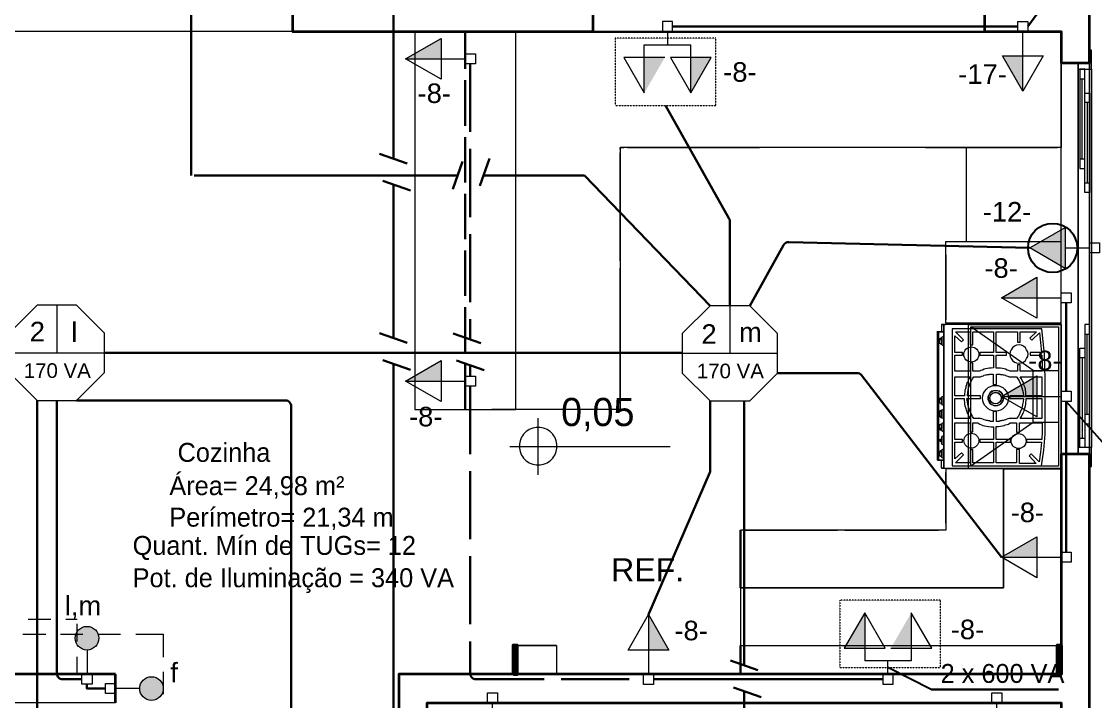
# Model space of a CAD drawing. Header units: millimetres. Extents: x -3501 to 2443, y -1417 to 2787.
# Drawn here: x -2325 to -1757, y 830 to 1189 of the extents above; entities that cross this region are included whole.
import ezdxf

# ---------------------------------------------------------------- set-up
doc = ezdxf.new("R2010")
doc.units = ezdxf.units.MM
doc.linetypes.add('ACAD_ISO02W100', pattern=[15, 12, -3])
doc.linetypes.add('HIDDEN', pattern=[0.375, 0.25, -0.125])
for name, color, linetype, lineweight in [('Cortes', 7, 'HIDDEN', 30), ('EL-ELETRODUTOS-ALV', 5, 'Continuous', 30), ('EL-SIMB-P-CIRC', 1, 'Continuous', 20), ('Eletroduto', 160, 'Continuous', 30), ('Pontos Elétricos', 1, 'Continuous', 20), ('TXT e CIRCUITOS', 7, 'Continuous', 30)]:
    doc.layers.add(name, color=color, linetype=linetype, lineweight=lineweight)
for name, color, linetype in [('LEGENDAS', 7, 'Continuous'), ('PDF_Geometry', 7, 'Continuous'), ('Texto', 7, 'Continuous')]:
    doc.layers.add(name, color=color, linetype=linetype)
doc.layers.add('Line', color=7, linetype='Continuous', plot=False)
doc.styles.add('estilo2', font='arial.ttf', dxfattribs={"height": 60})
doc.styles.add('PDF Arial', font='arial.ttf')
doc.styles.add('PDF Bahnschrift', font='bahnschrift.ttf')
doc.styles.add('txt 2mm', font='arial.ttf', dxfattribs={"height": 100})

# ---------------------------------------------------------------- blocks, each defined once
blk = doc.blocks.new('conj toma')
at = {"layer": 'Pontos Elétricos'}
h = blk.add_hatch(color=1, dxfattribs=at)
h.dxf.hatch_style = 1
h.paths.add_polyline_path([(48514.6, 16504, 0.414214), (48577.1, 16441.5, 0.412812), (48639.3, 16504)])
h = blk.add_hatch(color=1, dxfattribs=at)
h.dxf.hatch_style = 1
h.paths.add_polyline_path([(48514.6, 16308), (48702.1, 16308), (48514.6, 16199.8)])
for p, q in [((48447.6, 16700), (48447.6, 16308)), ((48514.6, 16700), (48447.6, 16700)), ((48514.6, 16504), (48447.6, 16504)), ((48514.6, 16308), (48447.6, 16308))]:
    blk.add_line(p, q, dxfattribs=at)
at = {"layer": 'Pontos Elétricos', "color": 1}
for p, q in [((48174.6, 16591.2), (48362.1, 16483)), ((48174.6, 16374.7), (48174.6, 16591.2)), ((47993.1, 16456.5), (47993.1, 16509.5)), ((47993.1, 16509.5), (48046.1, 16509.5)), ((48046.1, 16509.5), (48046.1, 16456.5)), ((48174.6, 16483), (48046.1, 16483)), ((48362.1, 16483), (48174.6, 16374.7)), ((48514.6, 16504), (48639.6, 16504)), ((48046.1, 16456.5), (47993.1, 16456.5)), ((48514.6, 16416.3), (48702.1, 16308)), ((48514.6, 16199.8), (48514.6, 16416.3)), ((48702.1, 16308), (48514.6, 16308)), ((48702.1, 16308), (48514.6, 16199.8))]:
    blk.add_line(p, q, dxfattribs=at)
at = {"layer": 'Pontos Elétricos', "ltscale": 3}
for p, q in [((48362.1, 16483), (48412.1, 16483)), ((48412.1, 16483), (48447.6, 16483))]:
    blk.add_line(p, q, dxfattribs=at)
at = {"layer": 'Pontos Elétricos', "linetype": 'HIDDEN', "ltscale": 0.025}
blk.add_lwpolyline([(48768.2, 16789.6), (48768.5, 16176.4), (48412.3, 16176.4), (48412, 16789.6)], close=True, dxfattribs=at)
at = {"layer": 'Pontos Elétricos', "color": 1}
for centre in [(48576.8, 16700), (48577.1, 16700), (48576.8, 16504), (48577.1, 16504)]:
    blk.add_circle(centre, 62.5, dxfattribs=at)
blk = doc.blocks.new('caixa criado 2')
at = {"layer": 'Pontos Elétricos', "color": 1}
blk.add_line((94922.2, 77189.5), (94922.2, 76907), dxfattribs=at)
at = {"layer": 'Pontos Elétricos', "ltscale": 3}
blk.add_line((94922.2, 77048.2), (94872.2, 77048.2), dxfattribs=at)
at = {"layer": 'Pontos Elétricos', "color": 1}
blk.add_arc((94922.2, 77048.2), 141.2, 270, 90, dxfattribs=at)
at = {"layer": 'EL-ELETRODUTOS-ALV'}
blk.add_blockref('conj toma', (46103.9, 60565.3), dxfattribs=at)
blk = doc.blocks.new('caixa criado')
at = {"layer": 'Pontos Elétricos', "ltscale": 3}
h = blk.add_hatch(color=256, dxfattribs=at)
h.dxf.hatch_style = 1
h.paths.add_polyline_path([(94743.5, 75107, 1), (94618.5, 75107, 1)])
at = {"layer": 'Pontos Elétricos'}
h = blk.add_hatch(color=1, dxfattribs=at)
h.dxf.hatch_style = 1
h.paths.add_polyline_path([(94618.5, 74932), (94806, 74932), (94618.5, 74823.8)])
for p, q in [((94551.5, 75303), (94551.5, 74932)), ((94618.5, 75303), (94551.5, 75303)), ((94618.5, 75107), (94551.5, 75107)), ((94618.5, 74932), (94551.5, 74932))]:
    blk.add_line(p, q, dxfattribs=at)
at = {"layer": 'Pontos Elétricos', "color": 1}
for p, q in [((94922.2, 75248.2), (94922.2, 74965.7)), ((94278.5, 75215.2), (94466, 75107)), ((94278.5, 74998.7), (94278.5, 75215.2)), ((94097, 75080.5), (94097, 75133.5)), ((94097, 75133.5), (94150, 75133.5)), ((94150, 75080.5), (94097, 75080.5)), ((94278.5, 75107), (94150, 75107)), ((94466, 75107), (94278.5, 74998.7)), ((94618.5, 75040.3), (94806, 74932)), ((94618.5, 74823.8), (94618.5, 75040.3)), ((94806, 74932), (94618.5, 74932)), ((94806, 74932), (94618.5, 74823.8))]:
    blk.add_line(p, q, dxfattribs=at)
at = {"layer": 'Pontos Elétricos', "ltscale": 3}
for p, q in [((94466, 75107), (94516, 75107)), ((94516, 75107), (94551.5, 75107)), ((94922.2, 75107), (94872.2, 75107))]:
    blk.add_line(p, q, dxfattribs=at)
at = {"layer": 'Pontos Elétricos', "linetype": 'HIDDEN', "ltscale": 0.025}
blk.add_lwpolyline([(94872.1, 75413.6), (94872.4, 74800.4), (94516.1, 74800.4), (94515.9, 75413.6)], close=True, dxfattribs=at)
at = {"layer": 'Pontos Elétricos', "color": 1}
for centre in [(94680.7, 75303), (94681, 75303), (94680.7, 75107), (94681, 75107)]:
    blk.add_circle(centre, 62.5, dxfattribs=at)
blk.add_arc((94922.2, 75107), 141.2, 270, 90, dxfattribs=at)
blk = doc.blocks.new('cx luz oct')
at = {"ltscale": 3}
blk.add_line((43508.7, 29483.7), (43508.7, 29288.7), dxfattribs=at)
blk.add_lwpolyline([(43589.5, 29093.7), (43703.7, 29207.9), (43703.7, 29369.5), (43589.5, 29483.7), (43428, 29483.7), (43313.7, 29369.5), (43313.7, 29207.9), (43428, 29093.7)], close=True, dxfattribs=at)
blk.add_lwpolyline([(43313.7, 29288.7), (43703.7, 29288.7)], dxfattribs=at)
blk = doc.blocks.new('Tomada Média')
at = {"layer": 'EL-SIMB-P-CIRC'}
h = blk.add_hatch(color=1, dxfattribs=at)
h.dxf.hatch_style = 1
h.paths.add_polyline_path([(65351.86, 3601.56), (65333.11, 3601.56), (65351.86, 3612.39)])
at = {"layer": 'EL-SIMB-P-CIRC', "color": 1}
for p, q in [((65333.11, 3601.56), (65351.86, 3612.39)), ((65351.86, 3612.39), (65351.86, 3590.74)), ((65333.11, 3601.56), (65351.86, 3601.56)), ((65351.86, 3590.74), (65333.11, 3601.56)), ((65351.86, 3601.56), (65364.66, 3601.56)), ((65364.66, 3598.91), (65364.66, 3604.21)), ((65364.66, 3604.21), (65369.97, 3604.21)), ((65369.97, 3604.21), (65369.97, 3598.91)), ((65369.97, 3598.91), (65364.66, 3598.91))]:
    blk.add_line(p, q, dxfattribs=at)
blk = doc.blocks.new('caixa tomadas')
at = {"layer": 'EL-SIMB-P-CIRC'}
for p, q in [((52407.7, 17460.8), (52460.7, 17460.8)), ((52407.7, 17407.8), (52407.7, 17460.8)), ((52460.7, 17460.8), (52460.7, 17407.8)), ((52460.7, 17407.8), (52407.7, 17407.8)), ((52434.2, 17407.8), (52434.2, 17337.1)), ((52557.2, 17337.1), (52311.2, 17337.1)), ((52311.2, 17270.1), (52311.2, 17337.1)), ((52557.2, 17270.1), (52557.2, 17337.1))]:
    blk.add_line(p, q, dxfattribs=at)
at = {"layer": 'EL-SIMB-P-CIRC', "linetype": 'HIDDEN', "ltscale": 0.025}
blk.add_lwpolyline([(52711.9, 17016.2), (52179.5, 17016.2), (52179.5, 17372.4), (52711.9, 17372.4)], close=True, dxfattribs=at)
blk = doc.blocks.new('bloc 3')
at = {"layer": 'EL-SIMB-P-CIRC'}
h = blk.add_hatch(color=1, dxfattribs=at)
h.dxf.hatch_style = 1
h.paths.add_polyline_path([(50525.2, 15683.3), (50525.2, 15495.8), (50416.9, 15683.3)])
h = blk.add_hatch(color=1, dxfattribs=at)
h.dxf.hatch_style = 1
h.paths.add_polyline_path([(50771.1, 15683.3), (50771.1, 15495.8), (50662.9, 15683.3)])
at = {"layer": 'EL-SIMB-P-CIRC', "color": 1}
for p, q in [((50525.2, 15495.8), (50416.9, 15683.3)), ((50416.9, 15683.3), (50633.4, 15683.3)), ((50525.2, 15495.8), (50525.2, 15683.3)), ((50633.4, 15683.3), (50525.2, 15495.8)), ((50662.9, 15683.3), (50879.4, 15683.3)), ((50771.1, 15495.8), (50771.1, 15683.3)), ((50879.4, 15683.3), (50771.1, 15495.8))]:
    blk.add_line(p, q, dxfattribs=at)
at = {"layer": 'EL-ELETRODUTOS-ALV'}
blk.add_blockref('caixa tomadas', (-1786, -1586.8), dxfattribs=at)
blk = doc.blocks.new('tom alta')
at = {"layer": 'EL-SIMB-P-CIRC'}
blk.add_hatch(color=1, dxfattribs=at).paths.add_polyline_path([(138252.4, 39188.3), (138439.9, 39296.5), (138252.4, 39404.8)])
at = {"layer": 'EL-SIMB-P-CIRC', "color": 1}
for p, q in [((138252.4, 39404.8), (138439.9, 39296.5)), ((138252.4, 39188.3), (138252.4, 39404.8)), ((138071.3, 39270), (138071.3, 39323)), ((138071.3, 39323), (138124.4, 39323)), ((138124.4, 39323), (138124.4, 39270)), ((138252.4, 39296.5), (138124.4, 39296.5)), ((138439.9, 39296.5), (138252.4, 39188.3)), ((138124.4, 39270), (138071.3, 39270))]:
    blk.add_line(p, q, dxfattribs=at)
blk = doc.blocks.new('Ar-Condicionado')
at = {"layer": 'Line', "color": 244, "true_color": 0x991b1e}
blk.add_circle((-1505.9, 78.18), 13.01, dxfattribs=at)
at = {"layer": 'EL-SIMB-P-CIRC', "ltscale": 3, "xscale": 0.1, "yscale": 0.1, "zscale": 0.1, "rotation": 90}
blk.add_blockref('tom alta', (2423.75, -13753.73), dxfattribs=at)
blk = doc.blocks.new('inte sim')
at = {"layer": 'EL-SIMB-P-CIRC', "color": 1}
blk.add_line((51872.6, 16975), (51872.6, 17103.5), dxfattribs=at)
blk.add_circle((51872.6, 16912.5), 62.5, dxfattribs=at)
blk = doc.blocks.new('int paralelo')
at = {"layer": 'EL-SIMB-P-CIRC', "ltscale": 3}
h = blk.add_hatch(color=256, dxfattribs=at)
h.dxf.hatch_style = 1
h.paths.add_polyline_path([(31096.1, 22328.9, 1), (31221.1, 22328.9, 1)])
at = {"layer": 'EL-SIMB-P-CIRC', "color": 1}
for p, q in [((30914.6, 22302.4), (30914.6, 22355.4)), ((30914.6, 22355.4), (30967.6, 22355.4)), ((30967.6, 22355.4), (30967.6, 22302.4)), ((30967.6, 22302.4), (30914.6, 22302.4))]:
    blk.add_line(p, q, dxfattribs=at)
at = {"layer": 'EL-SIMB-P-CIRC', "ltscale": 3, "rotation": 90}
blk.add_blockref('inte sim', (48071.1, -29543.8), dxfattribs=at)

msp = doc.modelspace()

# ---------------------------------------------------------------- linework, layer by layer
at = {"layer": 'Cortes', "linetype": 'ACAD_ISO02W100', "ltscale": 2}
msp.add_line((-2090.51, 984.14), (-2090.51, 1183.51), dxfattribs=at)
at = {"layer": 'Eletroduto'}
for p, q in [((-2094.54, 1107.86), (-2233.77, 1107.86)), ((-2027.46, 1107.86), (-2080.92, 1107.86)), ((-1961.04, 1038.95), (-2027.46, 1107.86))]:
    msp.add_line(p, q, dxfattribs=at)
for points in [[(-2235.43, 1352.09), (-2235.43, 1107.86)], [(-2128.38, 1116.64), (-2128.38, 1256)], [(-1980.95, 1186.6), (-1798.45, 1186.6)], [(-2128.38, 1021.84), (-2128.38, 1103.02)], [(-1772.93, 993.67), (-1772.93, 1040.53)], [(-2281.21, 1013.99), (-1975.79, 1013.99)], [(-2128.38, 747.48), (-2128.38, 1008.22)], [(-1943.1, 848.76), (-1943.1, 988.6)], [(-1772.93, 988.37), (-1772.93, 908.6)], [(-1991.03, 841.39), (-1869.74, 841.39)], [(-2290.48, 838.73), (-2290.48, 836.53), (-2280.79, 836.53)], [(-1943.1, 660.99), (-1943.1, 835.14)]]:
    msp.add_lwpolyline(points, dxfattribs=at)
at = {"layer": 'Eletroduto', "linetype": 'ACAD_ISO02W100', "ltscale": 3}
msp.add_lwpolyline([(-2087.86, 1166.83), (-2087.86, 1021.09)], dxfattribs=at)
at = {"layer": 'Eletroduto'}
for points in [[(-1950.61, 1038.95), (-1950.61, 1083.4, 0.128953), (-1951, 1084.87), (-1984.75, 1144.79)], [(-1792.11, 1069.47), (-1919.55, 1072.56, 0.278117), (-1922.24, 1071.03), (-1940.19, 1038.95)], [(-1925.44, 1003.35), (-1883.46, 1003.35, -0.232985), (-1881.08, 1002.17), (-1807.14, 905.94)], [(-2316.81, 988.81), (-2316.81, 710.01, 0.254505), (-2315.44, 707.49), (-2225.74, 649.49)], [(-2306.38, 988.81), (-2306.38, 844.39, 0.414214), (-2303.38, 841.39), (-2293.13, 841.39)], [(-2295.95, 988.81), (-2185.51, 988.81, -0.414214), (-2182.51, 985.81), (-2182.51, 740.16)], [(-1961.04, 988.6), (-1961.04, 951.91, -0.102128), (-1961.29, 950.72), (-1993.68, 875.59)]]:
    msp.add_lwpolyline(points, format="xyb", dxfattribs=at)
at = {"layer": 'Eletroduto', "linetype": 'ACAD_ISO02W100'}
msp.add_lwpolyline([(-2087.86, 1007.46), (-2087.86, 1001.77)], dxfattribs=at)
at = {"layer": 'Eletroduto', "linetype": 'ACAD_ISO02W100', "ltscale": 3}
msp.add_lwpolyline([(-2087.86, 996.47), (-2087.86, 844.39, 0.414214), (-2084.86, 841.39), (-1996.33, 841.39)], format="xyb", dxfattribs=at)
at = {"layer": 'Line'}
for p, q in [((-1772.93, 988.37), (-1752.2, 965.28)), ((-1844.21, 835.92), (-1867.09, 847.57))]:
    msp.add_line(p, q, dxfattribs=at)
at = {"layer": 'PDF_Geometry', "lineweight": 35}
for p, q in [((-2275.48, 844.04), (-2495.59, 844.04)), ((-2275.48, 829.01), (-2275.48, 844.04))]:
    msp.add_line(p, q, dxfattribs=at)
for points in [[(-1775.59, 1198.96), (-1816.01, 1198.96), (-1816.01, 1183.93), (-1775.59, 1183.93), (-1775.59, 1167.43), (-1760.56, 1167.43), (-1760.56, 1198.96), (-1760.56, 1548.59), (-1775.59, 1548.59)], [(-2022.99, 1198.96), (-2181.94, 1198.96), (-2181.94, 1183.93), (-2022.99, 1183.93)], [(-2110.61, 539.07), (-2110.61, 829.01), (-1775.59, 829.01), (-1775.59, 742.45), (-1760.56, 742.45), (-1760.56, 960.44), (-1775.59, 960.44), (-1775.59, 844.04), (-2110.61, 844.04), (-2125.64, 844.04), (-2125.64, 539.07)]]:
    msp.add_lwpolyline(points, close=True, dxfattribs=at)
at = {"layer": 'PDF_Geometry', "lineweight": 18}
for points in [[(-1816.01, 1183.93), (-2022.99, 1183.93), (-2022.99, 1193.03), (-2019.61, 1193.03)], [(-2495.59, 1183.93), (-2495.59, 844.04), (-2275.48, 844.04), (-2275.48, 829.01), (-2580.46, 829.01), (-2580.46, 738.01)], [(-1775.59, 1183.93), (-2447.12, 1183.93)], [(-2181.94, 1183.93), (-2439.08, 1183.93)], [(-2006.7, 1183.51), (-2069.56, 1183.51), (-1775.59, 1183.51), (-1775.59, 1122.56), (-2008.6, 1122.56), (-2008.6, 984.14), (-2069.56, 984.14), (-2071.46, 984.14), (-2076.54, 984.14)], [(-2076.54, 1183.51), (-2071.46, 1183.51), (-2069.56, 1183.51)], [(-1775.59, 1029.65), (-1775.59, 1072.82), (-1775.59, 1179.07)], [(-1760.56, 953.88), (-1759.5, 953.88), (-1759.5, 1173.99), (-1760.56, 1173.99)], [(-1766.49, 964.04), (-1766.49, 960.44), (-1775.59, 960.44), (-1775.59, 1167.43)], [(-1766.49, 1167.43), (-1766.49, 1164.04)], [(-1766.49, 1167.43), (-1766.49, 960.44), (-1766.49, 1167.43)], [(-1760.77, 964.04), (-1760.56, 964.04), (-1760.56, 1164.04)], [(-2008.6, 1121.71), (-2008.6, 1122.56), (-2006.7, 1122.56)], [(-1974.95, 1122.56), (-1964.79, 1122.56), (-1974.95, 1122.56)], [(-1817.49, 1122.56), (-1807.33, 1122.56), (-1817.49, 1122.56)], [(-2008.6, 1086.16), (-2008.6, 1096.31), (-2008.6, 1086.16)], [(-1775.59, 958.54), (-1775.59, 1029.65), (-1836.54, 1029.65), (-1836.54, 1072.82), (-1775.59, 1072.82)], [(-1836.54, 1053.77), (-1836.54, 1043.62), (-1836.54, 1053.77)], [(-2008.6, 1018.85), (-2008.6, 1029.01), (-2008.6, 1018.85)], [(-1837.6, 1029.01), (-1837.6, 1022.66), (-1837.6, 1025.2), (-1840.14, 1025.2), (-1840.35, 1025.2), (-1840.56, 1025.2), (-1840.56, 957.27), (-1840.56, 1025.2)], [(-1838.87, 1029.01), (-1838.87, 1025.2), (-1839.29, 1025.2), (-1839.71, 1025.2), (-1837.6, 1025.2), (-1837.6, 1029.01), (-1838.87, 1029.01), (-1838.44, 1029.01), (-1837.6, 1029.01), (-1837.17, 1029.01), (-1836.75, 1029.01)], [(-1790.4, 1004.67), (-1823.21, 1027.74)], [(-1839.71, 1025.2), (-1840.56, 1025.2), (-1840.98, 1025.2), (-1840.56, 1025.2), (-1837.6, 1025.2), (-1837.6, 1025.41)], [(-1840.98, 1025.2), (-1840.98, 957.27)], [(-1840.14, 957.27), (-1840.14, 1025.2)], [(-1837.6, 1007.43), (-1837.6, 1001.08), (-1837.6, 1007.43)], [(-1837.6, 1000.65), (-1837.6, 1000.86), (-1837.6, 1001.08)], [(-1776.86, 977.16), (-1790.4, 977.16), (-1790.4, 1004.67), (-1776.86, 1004.67)], [(-2008.6, 994.3), (-2008.6, 999.17)], [(-1790.4, 977.16), (-1823.21, 954.09)], [(-1838.87, 953.03), (-1838.87, 957.27), (-1839.29, 957.27), (-1839.71, 957.27), (-1837.6, 957.27), (-1837.6, 958.32), (-1837.6, 953.03), (-1837.6, 957.27), (-1840.56, 957.27), (-1840.98, 957.27), (-1840.56, 957.27), (-1839.71, 957.27)], [(-1837.6, 957.27), (-1840.14, 957.27), (-1840.35, 957.27), (-1840.56, 957.27)], [(-1945.11, 889.75), (-1806.06, 889.75), (-1806.06, 952.61), (-1775.59, 952.61), (-1836.54, 952.61), (-1836.54, 920.23), (-1945.11, 920.23)], [(-1837.6, 953.03), (-1838.87, 953.03), (-1838.44, 953.03), (-1837.6, 953.03), (-1837.17, 953.03), (-1836.75, 953.03)], [(-1836.54, 942.45), (-1836.54, 932.29), (-1836.54, 942.45)], [(-1913.37, 920.23), (-1923.52, 920.23), (-1913.37, 920.23)], [(-1860.03, 920.23), (-1870.19, 920.23), (-1860.03, 920.23)], [(-1836.54, 922.13), (-1836.54, 920.23), (-1838.44, 920.23)], [(-2309.56, 873.03), (-2321.62, 873.03)], [(-2295.59, 873.03), (-2301.73, 873.03)], [(-2295.59, 861.39), (-2295.59, 870.71)], [(-2324.37, 865.2), (-2312.31, 865.2)], [(-2304.48, 865.2), (-2292.62, 865.2)], [(-2284.58, 865.2), (-2272.73, 865.2)], [(-2264.69, 865.2), (-2250.3, 865.2), (-2250.3, 853.14)], [(-2042.25, 859.28), (-2063.21, 859.28), (-2042.25, 859.28), (-2063.21, 859.28), (-2042.25, 859.28), (-2042.25, 844.04), (-2063.21, 844.04), (-2063.21, 859.28)], [(-2301.73, 844.04), (-2295.59, 844.04), (-2295.59, 853.35)], [(-2125.64, 844.04), (-2125.64, 434.09), (-2275.48, 434.09), (-2275.48, 613.99), (-2275.48, 619.07), (-2300.46, 619.07), (-2325.43, 619.07), (-2325.43, 631.98)], [(-2321.62, 844.04), (-2309.56, 844.04)], [(-2250.3, 845.31), (-2250.3, 833.46)], [(-2110.61, 844.04), (-2065.11, 844.04)]]:
    msp.add_lwpolyline(points, dxfattribs=at)
for points in [[(-2063.84, 984.14), (-2063.84, 1183.51), (-2117.17, 1183.51), (-2117.17, 984.14)], [(-1759.5, 1164.04), (-1759.5, 1173.99), (-1760.56, 1173.99), (-1760.56, 1164.04)], [(-1765.64, 1164.04), (-1765.64, 1111.55), (-1763.1, 1111.55), (-1763.1, 1164.04)], [(-1760.56, 1164.04), (-1759.5, 1164.04), (-1759.5, 964.04), (-1760.56, 964.04)], [(-1763.1, 1151.34), (-1760.56, 1151.34), (-1760.56, 1098.85), (-1763.1, 1098.85)], [(-2008.6, 1062.66), (-2008.6, 1119.81), (-2008.6, 1062.66), (-2008.6, 1119.81)], [(-2004.79, 1122.56), (-1934.95, 1122.56), (-2004.79, 1122.56), (-1934.95, 1122.56)], [(-1847.33, 1122.56), (-1777.49, 1122.56), (-1847.33, 1122.56), (-1777.49, 1122.56)], [(-1836.54, 1065.84), (-1836.54, 1031.55), (-1836.54, 1065.84), (-1836.54, 1031.55)], [(-2008.6, 989.01), (-2008.6, 1058.85), (-2008.6, 989.01), (-2008.6, 1058.85)], [(-1775.59, 953.03), (-1775.59, 1029.01), (-1837.6, 1029.01), (-1837.6, 953.03)], [(-1775.59, 952.82), (-1824.48, 952.82), (-1824.48, 1029.01), (-1775.59, 1029.01)], [(-1823.21, 954.09), (-1823.21, 1027.74), (-1776.86, 1027.74), (-1776.86, 954.09)], [(-1763.1, 1029.01), (-1763.1, 976.53), (-1760.56, 976.53), (-1760.56, 1029.01)], [(-1840.98, 957.27), (-1840.98, 1025.41)], [(-1784.05, 1000.02), (-1784.26, 1013.35), (-1785.75, 1026.68), (-1833.15, 1026.68), (-1833.15, 954.3), (-1785.96, 954.3), (-1784.69, 962.56), (-1784.05, 971.02), (-1784.05, 979.49)], [(-1811.35, 1014.2), (-1818.55, 1014.2), (-1818.55, 1012.72), (-1811.35, 1012.72), (-1811.35, 1006.16), (-1812.62, 1005.94), (-1813.68, 1005.94), (-1814.53, 1005.73), (-1815.59, 1005.52), (-1816.22, 1005.31), (-1817.07, 1004.89), (-1817.92, 1004.67), (-1818.76, 1004.25), (-1822.15, 1004.25), (-1822.15, 1008.69), (-1823.63, 1008.69), (-1823.63, 1004.25), (-1831.04, 1004.25), (-1831.67, 1004.25), (-1831.67, 1012.72), (-1827.65, 1012.72), (-1827.65, 1014.2), (-1831.67, 1014.2), (-1831.67, 1023.09), (-1828.29, 1019.91), (-1827.23, 1020.97), (-1831.46, 1025.2), (-1823.63, 1025.2), (-1823.63, 1018.22), (-1822.15, 1018.22), (-1822.15, 1025.2), (-1811.35, 1025.2)], [(-1809.87, 1014.2), (-1809.87, 1025.2), (-1798.66, 1025.2), (-1798.66, 1019.7), (-1797.17, 1019.7), (-1797.17, 1025.2), (-1788.5, 1025.2), (-1792.1, 1021.82), (-1791.04, 1020.76), (-1787.02, 1024.57), (-1786.38, 1019.49), (-1785.96, 1014.2), (-1791.88, 1014.2), (-1791.88, 1012.72), (-1785.75, 1012.72), (-1785.53, 1008.48), (-1785.53, 1004.25), (-1797.17, 1004.25), (-1797.17, 1007.64), (-1798.66, 1007.64), (-1798.66, 1004.25), (-1802.47, 1004.25), (-1803.31, 1004.67), (-1804.16, 1004.89), (-1805.01, 1005.31), (-1805.64, 1005.52), (-1806.49, 1005.73), (-1807.55, 1005.94), (-1808.6, 1005.94), (-1809.87, 1005.94), (-1809.87, 1012.72), (-1804.37, 1012.72), (-1804.37, 1014.2)], [(-1837.6, 991.13), (-1837.6, 1017.8)], [(-1797.81, 1018.22), (-1799.08, 1018.01), (-1800.14, 1017.58), (-1801.2, 1016.74), (-1802.04, 1015.68), (-1802.47, 1014.62), (-1802.68, 1013.35), (-1802.47, 1012.08), (-1802.04, 1011.02), (-1801.2, 1009.96), (-1800.14, 1009.12), (-1799.08, 1008.69), (-1797.81, 1008.48), (-1796.54, 1008.69), (-1795.48, 1009.12), (-1794.42, 1009.96), (-1793.79, 1011.02), (-1793.15, 1012.08), (-1792.94, 1013.35), (-1793.15, 1014.62), (-1793.79, 1015.68), (-1794.42, 1016.74), (-1795.48, 1017.58), (-1796.54, 1018.01)], [(-1765.64, 1016.53), (-1763.1, 1016.53), (-1763.1, 964.04), (-1765.64, 964.04)], [(-1837.6, 1007.43), (-1837.6, 1007.64), (-1837.6, 1007.85), (-1837.6, 1007.64)], [(-1837.6, 1006.37), (-1837.6, 1002.13), (-1837.6, 1006.37), (-1837.6, 1006.79), (-1837.6, 1007.21), (-1837.6, 1006.79)], [(-1837.6, 1005.1), (-1837.6, 1005.52), (-1837.6, 1006.16), (-1837.6, 1005.52)], [(-1837.6, 1003.62), (-1837.6, 1003.19), (-1837.6, 1002.56), (-1837.6, 1003.19)], [(-1837.6, 1002.35), (-1837.6, 1001.92), (-1837.6, 1001.5), (-1837.6, 1001.92)], [(-1837.6, 1001.08), (-1837.6, 1000.65)], [(-1831.67, 1001.29), (-1823.63, 1001.29), (-1824.26, 1000.23), (-1824.69, 999.38), (-1824.9, 998.75), (-1825.32, 998.11), (-1825.53, 997.48), (-1825.75, 996.84), (-1825.96, 996.21), (-1825.96, 995.57), (-1826.17, 994.94), (-1826.38, 994.3), (-1826.38, 993.46), (-1826.59, 992.4), (-1826.59, 991.34), (-1831.67, 991.34)], [(-1795.48, 989.86), (-1795.69, 988.17), (-1795.9, 986.68), (-1796.12, 985.41), (-1796.54, 984.14), (-1797.17, 982.87), (-1797.6, 981.61), (-1798.23, 980.34), (-1799.08, 979.28), (-1803.1, 979.28), (-1803.74, 979.07), (-1804.58, 978.85), (-1805.01, 978.64), (-1805.64, 978.43), (-1806.28, 978.22), (-1806.7, 978.22), (-1807.12, 978.01), (-1807.55, 978.01), (-1807.97, 978.01), (-1808.39, 977.8), (-1809.03, 977.8), (-1809.66, 977.8), (-1809.66, 983.09), (-1811.57, 983.09), (-1811.57, 977.8), (-1812.2, 977.8), (-1812.84, 977.8), (-1813.26, 978.01), (-1813.68, 978.01), (-1814.11, 978.01), (-1814.53, 978.22), (-1814.95, 978.22), (-1815.59, 978.43), (-1816.22, 978.64), (-1816.65, 978.85), (-1817.49, 979.07), (-1818.13, 979.28), (-1821.73, 979.28), (-1822.36, 980.34), (-1822.99, 981.61), (-1823.63, 982.87), (-1824.05, 984.14), (-1824.48, 985.41), (-1824.9, 986.68), (-1825.11, 988.17), (-1825.32, 989.86), (-1818.13, 989.86), (-1818.13, 991.34), (-1825.11, 991.34), (-1824.9, 993.03), (-1824.69, 994.3), (-1824.48, 995.57), (-1824.05, 996.84), (-1823.63, 997.9), (-1822.99, 999.17), (-1822.36, 1000.23), (-1821.73, 1001.29), (-1818.13, 1001.29), (-1817.49, 1001.71), (-1816.65, 1001.92), (-1816.22, 1002.13), (-1815.59, 1002.35), (-1814.95, 1002.35), (-1814.53, 1002.56), (-1814.11, 1002.56), (-1813.68, 1002.56), (-1813.26, 1002.77), (-1812.84, 1002.77), (-1812.2, 1002.77), (-1811.57, 1002.77), (-1811.57, 997.27), (-1809.66, 997.27), (-1809.66, 1002.77), (-1809.03, 1002.77), (-1808.39, 1002.77), (-1807.97, 1002.77), (-1807.55, 1002.56), (-1807.12, 1002.56), (-1806.7, 1002.56), (-1806.28, 1002.35), (-1805.64, 1002.35), (-1805.01, 1002.13), (-1804.58, 1001.92), (-1803.74, 1001.71), (-1803.1, 1001.29), (-1799.08, 1001.29), (-1798.44, 1000.23), (-1797.81, 999.17), (-1797.17, 997.9), (-1796.75, 996.84), (-1796.33, 995.57), (-1795.9, 994.3), (-1795.69, 993.03), (-1795.48, 991.34), (-1802.68, 991.34), (-1802.68, 989.86)], [(-1785.75, 1001.29), (-1785.75, 991.34), (-1794.21, 991.34), (-1794.21, 992.4), (-1794.21, 993.46), (-1794.42, 994.3), (-1794.42, 994.94), (-1794.64, 995.57), (-1794.85, 996.21), (-1795.06, 996.84), (-1795.27, 997.48), (-1795.48, 998.11), (-1795.69, 998.75), (-1796.12, 999.38), (-1796.54, 1000.23), (-1797.17, 1001.29)], [(-1810.08, 994.09), (-1811.14, 993.88), (-1812.2, 993.67), (-1813.05, 993.03), (-1813.68, 992.19), (-1814.11, 991.13), (-1814.11, 990.07), (-1814.11, 989.01), (-1813.68, 988.17), (-1813.05, 987.32), (-1812.2, 986.68), (-1811.14, 986.26), (-1810.08, 986.05), (-1809.24, 986.26), (-1808.18, 986.68), (-1807.33, 987.32), (-1806.7, 988.17), (-1806.28, 989.01), (-1806.28, 990.07), (-1806.28, 991.13), (-1806.7, 992.19), (-1807.33, 993.03), (-1808.18, 993.67), (-1809.24, 993.88)], [(-1810.08, 994.09), (-1811.14, 993.88), (-1812.2, 993.67), (-1813.05, 993.03), (-1813.68, 992.19), (-1814.11, 991.13), (-1814.11, 990.07), (-1814.11, 989.01), (-1813.68, 988.17), (-1813.05, 987.32), (-1812.2, 986.68), (-1811.14, 986.26), (-1810.08, 986.05), (-1809.24, 986.26), (-1808.18, 986.68), (-1807.33, 987.32), (-1806.7, 988.17), (-1806.28, 989.01), (-1806.28, 990.07), (-1806.28, 991.13), (-1806.7, 992.19), (-1807.33, 993.03), (-1808.18, 993.67), (-1809.24, 993.88)], [(-1831.67, 979.28), (-1831.67, 989.86), (-1826.8, 989.86), (-1826.8, 988.8), (-1826.59, 987.74), (-1826.59, 986.9), (-1826.38, 986.05), (-1826.17, 985.2), (-1825.96, 984.57), (-1825.75, 983.93), (-1825.53, 983.3), (-1825.32, 982.66), (-1825.11, 982.03), (-1824.69, 981.18), (-1824.26, 980.34), (-1823.63, 979.28)], [(-1810.08, 987.11), (-1810.93, 987.32), (-1811.78, 987.53), (-1812.2, 987.95), (-1812.84, 988.59), (-1813.05, 989.44), (-1813.26, 990.07), (-1813.05, 990.92), (-1812.84, 991.55), (-1812.2, 992.19), (-1811.78, 992.82), (-1810.93, 993.03), (-1810.08, 993.03), (-1809.45, 993.03), (-1808.6, 992.82), (-1807.97, 992.19), (-1807.55, 991.55), (-1807.33, 990.92), (-1807.12, 990.07), (-1807.33, 989.44), (-1807.55, 988.59), (-1807.97, 987.95), (-1808.6, 987.53), (-1809.45, 987.32)], [(-1810.08, 987.11), (-1810.93, 987.32), (-1811.78, 987.53), (-1812.2, 987.95), (-1812.84, 988.59), (-1813.05, 989.44), (-1813.26, 990.07), (-1813.05, 990.92), (-1812.84, 991.55), (-1812.2, 992.19), (-1811.78, 992.82), (-1810.93, 993.03), (-1810.08, 993.03), (-1809.45, 993.03), (-1808.6, 992.82), (-1807.97, 992.19), (-1807.55, 991.55), (-1807.33, 990.92), (-1807.12, 990.07), (-1807.33, 989.44), (-1807.55, 988.59), (-1807.97, 987.95), (-1808.6, 987.53), (-1809.45, 987.32)], [(-1785.75, 979.28), (-1797.17, 979.28), (-1796.54, 980.34), (-1796.12, 981.18), (-1795.69, 982.03), (-1795.48, 982.66), (-1795.06, 983.3), (-1794.85, 983.93), (-1794.85, 984.57), (-1794.64, 985.2), (-1794.42, 986.05), (-1794.21, 986.9), (-1794.21, 987.74), (-1794, 988.8), (-1794, 989.86), (-1785.75, 989.86)], [(-1837.6, 984.14), (-1837.6, 986.47)], [(-1837.6, 977.16), (-1837.6, 979.28)], [(-1811.35, 966.79), (-1811.35, 955.78), (-1822.15, 955.78), (-1822.15, 962.77), (-1823.63, 962.77), (-1823.63, 955.78), (-1831.46, 955.78), (-1827.23, 960.02), (-1828.29, 961.08), (-1831.67, 957.9), (-1831.67, 966.79), (-1827.65, 966.79), (-1827.65, 968.27), (-1831.67, 968.27), (-1831.67, 976.95), (-1831.04, 976.95), (-1823.63, 976.95), (-1823.63, 972.29), (-1822.15, 972.29), (-1822.15, 976.95), (-1819.61, 976.95), (-1818.55, 976.31), (-1817.7, 975.89), (-1816.86, 975.68), (-1816.01, 975.47), (-1814.95, 975.26), (-1813.89, 975.04), (-1812.62, 974.83), (-1811.35, 974.83), (-1811.35, 968.27), (-1818.55, 968.27), (-1818.55, 966.79)], [(-1809.87, 966.79), (-1802.25, 966.79), (-1802.25, 968.27), (-1809.87, 968.27), (-1809.87, 975.04), (-1808.6, 975.04), (-1807.55, 975.26), (-1806.49, 975.47), (-1805.64, 975.68), (-1805.01, 975.89), (-1804.16, 976.1), (-1803.31, 976.31), (-1802.47, 976.95), (-1799.08, 976.95), (-1799.08, 972.08), (-1797.6, 972.08), (-1797.6, 976.95), (-1785.53, 976.95), (-1785.53, 972.5), (-1785.75, 968.27), (-1793.79, 968.27), (-1793.79, 966.79), (-1785.96, 966.79), (-1786.38, 961.5), (-1787.23, 956.42), (-1791.46, 960.65), (-1792.52, 959.59), (-1788.71, 955.57), (-1797.6, 955.57), (-1797.6, 962.98), (-1799.08, 962.98), (-1799.08, 955.78), (-1809.87, 955.78)], [(-1837.6, 970.18), (-1837.6, 972.29)], [(-1837.6, 963.19), (-1837.6, 965.31)], [(-1759.5, 953.88), (-1759.5, 964.04), (-1760.56, 964.04), (-1760.56, 953.88)], [(-1945.11, 859.28), (-1775.59, 859.28), (-1775.59, 952.61), (-1806.06, 952.61), (-1806.06, 889.75), (-1945.11, 889.75)], [(-1836.54, 950.71), (-1836.54, 924.04), (-1836.54, 950.71), (-1836.54, 924.04)], [(-1893.68, 920.23), (-1943.21, 920.23), (-1893.68, 920.23), (-1943.21, 920.23)], [(-1840.35, 920.23), (-1889.87, 920.23), (-1840.35, 920.23), (-1889.87, 920.23)]]:
    msp.add_lwpolyline(points, close=True, dxfattribs=at)
at = {"layer": 'PDF_Geometry', "color": 8, "lineweight": 18, "true_color": 0x787878}
for points in [[(-2065.53, 1183.51), (-2065.53, 1183.93)], [(-1945.53, 1183.51), (-1945.53, 1183.93)], [(-1825.53, 1183.51), (-1825.53, 1183.93)], [(-1825.53, 1072.82), (-1825.53, 1122.56)], [(-1825.53, 1029.01), (-1825.53, 1029.65)], [(-1825.53, 952.61), (-1825.53, 953.03)]]:
    msp.add_lwpolyline(points, dxfattribs=at)
at = {"layer": 'PDF_Geometry', "lineweight": 20}
for points in [[(-1766.49, 1167.43), (-1766.49, 1164.04), (-1760.56, 1164.04), (-1760.56, 1167.43)], [(-1765.64, 1164.04), (-1765.64, 1158.96), (-1763.1, 1158.96), (-1763.1, 1164.04)], [(-1763.1, 1151.34), (-1760.56, 1151.34), (-1760.56, 1146.47), (-1763.1, 1146.47)], [(-1765.64, 1116.42), (-1765.64, 1111.55), (-1763.1, 1111.55), (-1763.1, 1116.42)], [(-1763.1, 1103.93), (-1760.56, 1103.93), (-1760.56, 1098.85), (-1763.1, 1098.85)], [(-1763.1, 1029.01), (-1763.1, 1023.93), (-1760.56, 1023.93), (-1760.56, 1029.01)], [(-1765.64, 1016.53), (-1763.1, 1016.53), (-1763.1, 1011.45), (-1765.64, 1011.45)], [(-1763.1, 981.39), (-1763.1, 976.53), (-1760.56, 976.53), (-1760.56, 981.39)], [(-1765.64, 968.91), (-1763.1, 968.91), (-1763.1, 964.04), (-1765.64, 964.04)], [(-1766.49, 964.04), (-1766.49, 960.44), (-1760.56, 960.44), (-1760.56, 964.04)]]:
    msp.add_lwpolyline(points, close=True, dxfattribs=at)
for points in [[(-1764.37, 1116.42), (-1764.37, 1158.96)], [(-1761.83, 1146.47), (-1761.83, 1103.93)], [(-1761.83, 981.39), (-1761.83, 1023.93)], [(-1764.37, 1011.45), (-1764.37, 968.91)]]:
    msp.add_lwpolyline(points, dxfattribs=at)
at = {"layer": 'PDF_Geometry', "lineweight": 9}
for points in [[(-1838.66, 1018.22), (-1837.6, 1017.8), (-1837.6, 1018.22), (-1837.6, 1018.85), (-1837.6, 1019.7), (-1837.6, 1020.55), (-1837.6, 1021.39), (-1837.6, 1022.03), (-1837.6, 1022.45), (-1837.6, 1022.66), (-1838.66, 1022.24)], [(-1839.93, 1019.49), (-1839.93, 1019.28), (-1839.93, 1020.97), (-1839.93, 1021.18), (-1839.93, 1021.39), (-1839.71, 1021.39), (-1839.93, 1021.39), (-1839.93, 1021.18), (-1839.93, 1019.49), (-1839.93, 1019.28), (-1839.71, 1019.07), (-1839.93, 1019.07), (-1839.93, 1019.28), (-1839.93, 1020.97), (-1839.93, 1021.18), (-1839.93, 1021.39), (-1839.71, 1021.39), (-1839.71, 1021.18), (-1839.71, 1020.97)], [(-1839.71, 1019.07), (-1839.71, 1020.76), (-1839.71, 1020.97), (-1839.71, 1021.18), (-1839.5, 1021.18), (-1839.29, 1021.18), (-1839.08, 1021.18), (-1838.87, 1021.39), (-1838.66, 1021.39), (-1838.66, 1021.18), (-1838.87, 1021.18), (-1838.87, 1020.97), (-1839.08, 1020.97), (-1839.29, 1020.97), (-1839.5, 1020.97), (-1839.5, 1020.76), (-1839.71, 1020.76), (-1839.93, 1020.97), (-1839.71, 1020.97), (-1839.71, 1021.18)], [(-1839.08, 1021.61), (-1838.87, 1021.82), (-1838.66, 1021.82), (-1838.87, 1021.82), (-1839.08, 1021.82), (-1839.08, 1021.61), (-1839.29, 1021.61), (-1839.5, 1021.61), (-1839.71, 1021.39), (-1839.5, 1021.39), (-1839.5, 1021.61)], [(-1839.71, 1021.39), (-1839.71, 1021.39)], [(-1838.66, 1021.61), (-1838.66, 1020.97), (-1838.66, 1020.34), (-1838.66, 1019.49), (-1838.66, 1018.85), (-1838.66, 1018.43), (-1838.66, 1018.22), (-1838.66, 1018.43), (-1838.66, 1018.64), (-1838.66, 1021.18), (-1838.66, 1021.39), (-1838.66, 1021.61), (-1838.66, 1021.82)], [(-1838.66, 1021.82), (-1838.66, 1021.82)], [(-1839.71, 989.44), (-1839.5, 989.44), (-1839.29, 989.44), (-1839.08, 989.44), (-1838.87, 989.65), (-1838.66, 989.65), (-1838.66, 989.86), (-1838.87, 989.86), (-1839.08, 989.86), (-1839.08, 989.65), (-1839.29, 989.65), (-1839.5, 989.65), (-1839.71, 989.65), (-1839.71, 989.44), (-1839.93, 989.44), (-1839.71, 989.65), (-1839.71, 989.86), (-1839.5, 989.86), (-1839.5, 990.07)], [(-1839.71, 987.53), (-1839.71, 989.44), (-1839.71, 989.86), (-1839.93, 989.86), (-1839.93, 989.44), (-1839.93, 987.74), (-1839.93, 989.44), (-1839.93, 989.65), (-1839.93, 989.86), (-1839.71, 989.86), (-1839.93, 989.86), (-1839.93, 987.95), (-1839.93, 987.74), (-1839.71, 987.53), (-1839.93, 987.53), (-1839.93, 987.74), (-1839.93, 987.95)], [(-1839.71, 989.86), (-1839.71, 990.07), (-1839.5, 990.07), (-1839.29, 990.07), (-1839.08, 990.07), (-1839.08, 990.28), (-1838.87, 990.28), (-1838.66, 990.28), (-1838.87, 990.28), (-1839.08, 990.28), (-1839.08, 990.07)], [(-1839.71, 989.86), (-1839.71, 989.86)], [(-1837.6, 986.47), (-1837.6, 986.68), (-1837.6, 987.32), (-1837.6, 988.17), (-1837.6, 989.01), (-1837.6, 989.86), (-1837.6, 990.49), (-1837.6, 990.92), (-1837.6, 991.13), (-1838.66, 990.71)], [(-1838.66, 990.49), (-1838.66, 990.28), (-1838.66, 990.07), (-1838.66, 989.86), (-1838.66, 989.65), (-1838.66, 987.11), (-1838.66, 986.9), (-1838.66, 986.68), (-1838.66, 986.9), (-1838.66, 987.32), (-1838.66, 987.95), (-1838.66, 988.8), (-1838.66, 989.44), (-1838.66, 990.07)], [(-1839.93, 980.55), (-1839.93, 983.09), (-1839.93, 980.55), (-1839.71, 980.55), (-1839.71, 980.34), (-1839.5, 980.12), (-1839.29, 980.12), (-1839.08, 980.12), (-1839.08, 979.91), (-1838.87, 979.91), (-1838.66, 979.91), (-1838.87, 979.91), (-1839.08, 979.91), (-1839.08, 980.12), (-1839.29, 980.12), (-1839.5, 980.12), (-1839.71, 980.34), (-1839.93, 980.34), (-1839.93, 980.55), (-1839.93, 980.34), (-1839.71, 980.34), (-1838.66, 979.7), (-1837.6, 979.28), (-1837.6, 979.49), (-1837.6, 979.91), (-1837.6, 980.55), (-1837.6, 981.39), (-1837.6, 982.24), (-1837.6, 982.87)], [(-1839.93, 983.09), (-1839.93, 983.09)], [(-1839.93, 983.09), (-1839.71, 983.09), (-1839.93, 983.09)], [(-1839.93, 983.09), (-1839.71, 983.09), (-1839.93, 983.09)], [(-1839.93, 983.09), (-1839.93, 983.09)], [(-1839.71, 980.34), (-1839.71, 980.55), (-1839.93, 980.55), (-1839.93, 982.87)], [(-1837.6, 983.09), (-1837.6, 983.72), (-1837.6, 984.14), (-1838.66, 983.72), (-1839.71, 983.09), (-1839.5, 983.09), (-1839.29, 983.09), (-1839.29, 983.3), (-1839.08, 983.3), (-1838.87, 983.3), (-1838.87, 983.51), (-1838.66, 983.51), (-1838.87, 983.51), (-1838.87, 983.3), (-1839.08, 983.3), (-1839.29, 983.3), (-1839.29, 983.09), (-1839.5, 983.09), (-1839.71, 983.09), (-1839.71, 983.3), (-1839.5, 983.3), (-1839.29, 983.3), (-1839.08, 983.51), (-1838.87, 983.51), (-1838.87, 983.72), (-1838.66, 983.72), (-1838.87, 983.72), (-1838.87, 983.51), (-1839.08, 983.51), (-1839.29, 983.3), (-1839.5, 983.3), (-1839.71, 983.3), (-1839.71, 983.09), (-1839.71, 980.55), (-1839.5, 980.55), (-1839.5, 980.34), (-1839.29, 980.34), (-1839.08, 980.34), (-1839.08, 980.12), (-1838.87, 980.12), (-1838.66, 980.12), (-1838.87, 980.12), (-1839.08, 980.12), (-1839.08, 980.34), (-1839.29, 980.34), (-1839.5, 980.34), (-1839.5, 980.55), (-1839.71, 980.55)], [(-1839.71, 983.09), (-1839.71, 983.09)], [(-1839.71, 983.09), (-1839.71, 983.09)], [(-1839.71, 983.09), (-1839.71, 983.09)], [(-1838.66, 986.68), (-1837.6, 986.26)], [(-1838.66, 979.7), (-1838.66, 979.91), (-1838.66, 980.34), (-1838.66, 980.97), (-1838.66, 981.82), (-1838.66, 982.45), (-1838.66, 983.09), (-1838.66, 983.51), (-1838.66, 983.72), (-1838.66, 983.51), (-1838.66, 983.72)], [(-1838.66, 983.72), (-1838.66, 983.72)], [(-1838.66, 983.51), (-1838.66, 983.51)], [(-1838.66, 983.51), (-1838.66, 980.12), (-1838.66, 979.91), (-1838.66, 979.7), (-1838.66, 979.91)], [(-1837.6, 984.14), (-1837.6, 984.14)], [(-1839.93, 980.55), (-1839.93, 980.55)], [(-1839.71, 980.34), (-1839.71, 980.34)], [(-1838.66, 972.72), (-1837.6, 972.29), (-1837.6, 972.5), (-1837.6, 972.93), (-1837.6, 973.77), (-1837.6, 974.62), (-1837.6, 975.47), (-1837.6, 976.1), (-1837.6, 976.74), (-1837.6, 977.16), (-1838.66, 976.74)], [(-1838.66, 973.35), (-1838.66, 973.77), (-1838.66, 973.99), (-1838.66, 974.83), (-1838.66, 975.47), (-1838.66, 976.1), (-1838.66, 976.53), (-1838.66, 976.74), (-1838.66, 976.53)], [(-1838.66, 973.14), (-1838.66, 973.35), (-1838.66, 973.56), (-1838.66, 973.77), (-1838.66, 973.99), (-1838.87, 973.99), (-1839.08, 973.99), (-1839.29, 973.99), (-1839.5, 974.2), (-1839.71, 974.2), (-1839.71, 975.89), (-1839.93, 975.89), (-1839.93, 975.68), (-1839.93, 973.99), (-1839.93, 973.77), (-1839.71, 973.56), (-1839.5, 973.56), (-1839.5, 973.35), (-1839.29, 973.35), (-1839.08, 973.35), (-1838.87, 973.14), (-1838.66, 973.14), (-1838.87, 973.14), (-1838.87, 973.35), (-1839.08, 973.35)], [(-1839.93, 975.47), (-1839.93, 975.68), (-1839.93, 975.89), (-1839.71, 975.89)], [(-1839.5, 973.56), (-1839.71, 973.56), (-1839.71, 973.77), (-1839.71, 973.99), (-1839.93, 973.99), (-1839.93, 975.68), (-1839.93, 975.47), (-1839.93, 973.77), (-1839.93, 973.99), (-1839.93, 974.2), (-1839.71, 974.2), (-1839.71, 973.99), (-1839.5, 973.77), (-1839.29, 973.77), (-1839.08, 973.77), (-1838.87, 973.77), (-1838.87, 973.56), (-1838.66, 973.56), (-1838.66, 973.77)], [(-1839.71, 975.89), (-1839.71, 975.89)], [(-1839.71, 973.77), (-1839.71, 973.99)], [(-1839.71, 973.56), (-1839.71, 973.56)], [(-1838.66, 976.31), (-1838.66, 973.99)], [(-1838.66, 973.14), (-1838.66, 973.14)], [(-1839.93, 968.06), (-1839.93, 967.64), (-1839.93, 968.06)], [(-1839.93, 968.06), (-1839.71, 968.06), (-1839.93, 968.06)], [(-1839.93, 968.06), (-1839.71, 968.06), (-1839.93, 968.06)], [(-1839.71, 968.06), (-1839.71, 968.06)], [(-1839.71, 967.43), (-1839.71, 967.43)], [(-1838.66, 965.73), (-1837.6, 965.31), (-1837.6, 965.52), (-1837.6, 966.16), (-1837.6, 967), (-1837.6, 967.85), (-1837.6, 968.69), (-1837.6, 969.33), (-1837.6, 969.96), (-1837.6, 970.18), (-1838.66, 969.75)], [(-1839.93, 960.02), (-1839.93, 959.81), (-1839.93, 961.5), (-1839.93, 961.71), (-1839.93, 961.92), (-1839.71, 961.92), (-1839.93, 961.92), (-1839.93, 961.71), (-1839.93, 960.02), (-1839.93, 959.81), (-1839.71, 959.59), (-1839.93, 959.59), (-1839.93, 959.81), (-1839.93, 961.5), (-1839.93, 961.71), (-1839.71, 961.92), (-1839.71, 961.71), (-1839.71, 961.5)], [(-1839.71, 959.59), (-1839.71, 961.29), (-1839.71, 961.5), (-1839.71, 961.71), (-1839.5, 961.71), (-1839.29, 961.71), (-1839.08, 961.71), (-1838.87, 961.92), (-1838.66, 961.92), (-1838.66, 961.71), (-1838.87, 961.5), (-1839.08, 961.5), (-1839.29, 961.5), (-1839.5, 961.5), (-1839.5, 961.29), (-1839.71, 961.29), (-1839.93, 961.29), (-1839.93, 961.5), (-1839.71, 961.5), (-1839.71, 961.71)], [(-1839.08, 962.13), (-1838.87, 962.13), (-1838.87, 962.35), (-1838.66, 962.35), (-1838.87, 962.35), (-1839.08, 962.13), (-1839.29, 962.13), (-1839.5, 962.13), (-1839.5, 961.92), (-1839.71, 961.92), (-1839.5, 961.92)], [(-1839.71, 961.92), (-1839.71, 961.92)], [(-1837.6, 958.54), (-1837.6, 958.75), (-1837.6, 959.38), (-1837.6, 960.02), (-1837.6, 960.86), (-1837.6, 961.71), (-1837.6, 962.56), (-1837.6, 962.98), (-1837.6, 963.19), (-1838.66, 962.77)], [(-1838.66, 962.13), (-1838.66, 961.5), (-1838.66, 960.65), (-1838.66, 960.02), (-1838.66, 959.38), (-1838.66, 958.96), (-1838.66, 958.75), (-1838.66, 958.96), (-1838.66, 959.17), (-1838.66, 961.71), (-1838.66, 961.92), (-1838.66, 962.13), (-1838.66, 962.35)], [(-1838.66, 962.35), (-1838.66, 962.35)], [(-1838.66, 958.75), (-1837.6, 958.32)]]:
    msp.add_lwpolyline(points, dxfattribs=at)
for points in [[(-1838.66, 1021.61), (-1838.66, 1022.03), (-1838.66, 1022.24), (-1838.66, 1022.03)], [(-1839.71, 1019.07), (-1839.5, 1019.07), (-1839.29, 1018.85), (-1839.08, 1018.85), (-1838.87, 1018.85), (-1838.87, 1018.64), (-1838.66, 1018.64), (-1838.87, 1018.64), (-1839.08, 1018.85), (-1839.29, 1018.85), (-1839.5, 1018.85), (-1839.5, 1019.07)], [(-1838.66, 990.07), (-1838.66, 990.49), (-1838.66, 990.71), (-1838.66, 990.49)], [(-1839.71, 987.53), (-1839.5, 987.53), (-1839.29, 987.53), (-1839.29, 987.32), (-1839.08, 987.32), (-1838.87, 987.32), (-1838.66, 987.11), (-1838.87, 987.11), (-1838.87, 987.32), (-1839.08, 987.32), (-1839.29, 987.32), (-1839.5, 987.53)], [(-1839.93, 973.77), (-1839.93, 973.56), (-1839.71, 973.56), (-1839.93, 973.56)], [(-1839.71, 975.89), (-1839.5, 976.1), (-1839.29, 976.1), (-1839.08, 976.1), (-1839.08, 976.31), (-1838.87, 976.31), (-1838.66, 976.31), (-1838.87, 976.31), (-1839.08, 976.1), (-1839.29, 976.1), (-1839.5, 976.1), (-1839.5, 975.89)], [(-1838.66, 973.35), (-1838.66, 972.93), (-1838.66, 972.72), (-1838.66, 972.93)], [(-1839.93, 967.64), (-1839.93, 967.85), (-1839.93, 968.06), (-1839.93, 967.85)], [(-1839.93, 967.64), (-1839.93, 967.43), (-1839.71, 967.43), (-1839.93, 967.43)], [(-1839.93, 967.64), (-1839.93, 967.43), (-1839.71, 967.43), (-1839.93, 967.43)], [(-1839.71, 968.06), (-1839.5, 968.27), (-1839.29, 968.27), (-1839.08, 968.27), (-1838.87, 968.27), (-1838.66, 968.27), (-1838.87, 968.27), (-1839.08, 968.27), (-1839.29, 968.27), (-1839.5, 968.27), (-1839.71, 968.06), (-1839.71, 967.85), (-1839.71, 967.43), (-1839.71, 967.85)], [(-1838.66, 968.27), (-1838.66, 968.06), (-1838.87, 968.06), (-1839.08, 968.06), (-1839.29, 968.06), (-1839.5, 968.06), (-1839.71, 968.06), (-1839.5, 968.06), (-1839.29, 968.06), (-1839.08, 968.06), (-1838.87, 968.06), (-1838.66, 968.06)], [(-1838.66, 968.06), (-1838.66, 967.85), (-1838.66, 967.43), (-1838.87, 967.43), (-1839.08, 967.43), (-1839.29, 967.43), (-1839.5, 967.43), (-1839.71, 967.43), (-1839.5, 967.43), (-1839.29, 967.21), (-1839.08, 967.21), (-1838.87, 967.21), (-1838.66, 967.21), (-1838.66, 967.43), (-1838.66, 967.85)], [(-1838.66, 967.21), (-1838.87, 967.21), (-1839.08, 967.21), (-1839.29, 967.21), (-1839.5, 967.43), (-1839.71, 967.43), (-1839.5, 967.43), (-1839.29, 967.43), (-1839.08, 967.43), (-1838.87, 967.43), (-1838.66, 967.43)], [(-1838.66, 967.85), (-1838.66, 968.48), (-1838.66, 969.12), (-1838.66, 969.54), (-1838.66, 969.75), (-1838.66, 969.54), (-1838.66, 969.12), (-1838.66, 968.48), (-1838.66, 967.85), (-1838.66, 967), (-1838.66, 966.37), (-1838.66, 965.94), (-1838.66, 965.73), (-1838.66, 965.94), (-1838.66, 966.37), (-1838.66, 967)], [(-1839.71, 959.59), (-1839.5, 959.59), (-1839.29, 959.38), (-1839.08, 959.38), (-1838.87, 959.17), (-1838.66, 959.17), (-1838.87, 959.17), (-1839.08, 959.38), (-1839.29, 959.38), (-1839.5, 959.38)], [(-1838.66, 962.13), (-1838.66, 962.56), (-1838.66, 962.77), (-1838.66, 962.56)]]:
    msp.add_lwpolyline(points, close=True, dxfattribs=at)
at = {"layer": 'PDF_Geometry', "lineweight": 50}
for points in [[(-2065.11, 844.04), (-2063.21, 844.04), (-2063.21, 859.28), (-2065.11, 859.28)], [(-1777.49, 844.04), (-1775.59, 844.04), (-1775.59, 859.28), (-1777.49, 859.28)]]:
    msp.add_lwpolyline(points, close=True, dxfattribs=at)
at = {"layer": 'PDF_Geometry', "lineweight": 18}
for centre, radius in [((-1823.02, 1013.16), 4), ((-1810.26, 990.03), 6.81), ((-1810.12, 990.11), 4.06), ((-1810.12, 990.11), 4.06), ((-1810.25, 990.04), 3), ((-1810.25, 990.04), 3), ((-1823, 967.57), 3.95), ((-1798.03, 967.35), 3.95)]:
    msp.add_circle(centre, radius, dxfattribs=at)
at = {"layer": 'Texto', "lineweight": 9}
for points in [[(-2052, 949.44), (-2052, 979.49)], [(-2067.02, 964.46), (-1982.16, 964.46)]]:
    msp.add_lwpolyline(points, dxfattribs=at)
msp.add_lwpolyline([(-2052, 974.62, 0.414894), (-2061.94, 964.67, 0.414894), (-2052, 954.73, 0.414894), (-2042.05, 964.67, 0.414894)], format="xyb", close=True, dxfattribs=at)
at = {"layer": 'TXT e CIRCUITOS'}
for p, q in [((-1793.15, 1186.59), (-1779.18, 1205.84)), ((-2135.8, 1119.24), (-2121.19, 1114.13)), ((-2097.1, 1100.55), (-2091.99, 1115.16)), ((-2082.88, 1102.25), (-2077.77, 1116.86)), ((-2134.1, 1105.02), (-2119.5, 1099.91)), ((-2135.8, 1024.44), (-2121.19, 1019.33)), ((-2096.86, 1024.24), (-2082.25, 1019.13)), ((-2134.1, 1010.22), (-2119.5, 1005.11)), ((-2095.16, 1010.02), (-2080.55, 1004.91)), ((-1945.11, 920.23), (-1945.11, 889.75)), ((-1945.11, 859.28), (-1945.11, 844.04)), ((-1950.4, 851.31), (-1935.8, 846.2)), ((-1948.7, 837.1), (-1934.1, 831.99)), ((-1776.86, 835.92), (-1844.21, 835.92))]:
    msp.add_line(p, q, dxfattribs=at)

# ---------------------------------------------------------------- block references
at = {"ltscale": 3, "xscale": -0.1, "yscale": 0.1, "zscale": 0.1}
msp.add_blockref('bloc 3', (3081.22, -398.15), dxfattribs=at)
at = {"ltscale": 3, "xscale": -0.1, "yscale": 0.1, "zscale": 0.1, "rotation": 180}
msp.add_blockref('bloc 3', (-6931.9, 2426.14), dxfattribs=at)
at = {"xscale": 0.1, "yscale": 0.1, "zscale": 0.1}
for name, p, rotation in [('caixa criado 2', (-9780.94, 10244.01), 269.9999999998909), ('caixa criado', (-9320.25, 10244.01), 270.0000000000003)]:
    msp.add_blockref(name, p, dxfattribs=dict(at, rotation=rotation))
at = {"layer": 'EL-ELETRODUTOS-ALV', "xscale": 0.1, "yscale": 0.1, "zscale": 0.1, "rotation": 90}
msp.add_blockref('int paralelo', (-57.59, -2252.72), dxfattribs=at)
at = {"layer": 'EL-ELETRODUTOS-ALV', "xscale": 0.1, "yscale": 0.1, "zscale": 0.1}
msp.add_blockref('int paralelo', (-5372.24, -1396.36), dxfattribs=at)
at = {"layer": 'LEGENDAS'}
for p, rotation in [((1805.76, -64180.73), 90), ((-5595.24, 66208.7), 270)]:
    msp.add_blockref('Tomada Média', p, dxfattribs=dict(at, rotation=rotation))
for p in [(-67455.17, -2432.08), (-67140.25, -2558.39), (-67455.17, -2602.44), (-67140.25, -2610.54), (-67140.25, -2695.62)]:
    msp.add_blockref('Tomada Média', p, dxfattribs=at)
at = {"layer": 'Line', "color": 244, "true_color": 0x991b1e, "rotation": 90}
msp.add_blockref('Ar-Condicionado', (-1701.86, 2575.37), dxfattribs=at)
at = {"layer": 'Pontos Elétricos', "xscale": 0.1291005291005304, "yscale": 0.1291005291005304, "zscale": 0.1291005291005304}
for p in [(-7923.38, -2767.2), (-7567.62, -2767.41)]:
    msp.add_blockref('cx luz oct', p, dxfattribs=at)

# ---------------------------------------------------------------- texts
at = {"layer": 'Texto', "attachment_point": 4}
for s, insert, char_height, style in [('0,05', (-2039.87, 981.36), 14.898, 'PDF Bahnschrift'), ('Cozinha', (-2242.6, 961.31), 10, 'PDF Bahnschrift'), ('Área= 24,98 m²\\PPerímetro= 21,34 m', (-2246.94, 934.53), 10, 'PDF Bahnschrift'), ('REF.', (-2013.41, 899.33), 12.124, 'PDF Arial'), ('Pot. de Iluminação = 340 VA', (-2266.35, 893.56), 10, 'PDF Bahnschrift')]:
    msp.add_mtext(s, dxfattribs=dict(at, insert=insert, char_height=char_height, style=style))
at = {"layer": 'Texto', "insert": (-2266.35, 910.82), "char_height": 10, "width": 163.5666, "attachment_point": 4, "style": 'PDF Bahnschrift'}
msp.add_mtext('Quant. Mín de TUGs= 12 ', dxfattribs=at)
at = {"layer": 'TXT e CIRCUITOS', "ltscale": 3, "attachment_point": 1}
for s, width, gutter_width, insert, char_height, style in [('-8-', 19.6112, 51.64, (-1954.17, 1167.71), 10.328, 'txt 2mm'), ('-17-', 19.6112, 51.64, (-1829.93, 1166.56), 10.328, 'txt 2mm'), ('-8-', 19.6112, 51.64, (-2115.72, 1156.47), 10.328, 'txt 2mm'), ('-12-', 19.6112, 51.64, (-1816.96, 1093.79), 10.328, 'txt 2mm'), ('-8-', 19.6112, 51.64, (-1816.11, 1064.02), 10.328, 'txt 2mm'), ('2', 19.6112, 51.64, (-2320.73, 1030.45), 10.33, 'txt 2mm'), ('l', 19.6112, 51.64, (-2298.78, 1030.16), 10.33, 'txt 2mm'), ('2', 19.6112, 51.64, (-1965.68, 1029.14), 10.33, 'txt 2mm'), ('m', 19.6112, 51.64, (-1945.82, 1030.14), 10.33, 'txt 2mm'), ('-8-', 19.6112, 51.64, (-1792.96, 1015.17), 10.328, 'txt 2mm'), ('170 VA', 42.6066, 38.73, (-2323.92, 1008.51), 7.746, 'estilo2'), ('170 VA', 42.6066, 38.73, (-1968.15, 1008.3), 7.746, 'estilo2'), ('-8-', 19.6112, 51.64, (-2120.23, 985.46), 10.328, 'txt 2mm'), ('-8-', 19.6112, 51.64, (-1802.23, 934.81), 10.328, 'txt 2mm'), ('l,m', 19.6112, 51.64, (-2302.2, 885.49), 10.328, 'txt 2mm'), ('-8-', 19.6112, 51.64, (-1979.96, 872.36), 10.328, 'txt 2mm'), ('-8-', 19.6112, 51.64, (-1833.89, 872.93), 10.328, 'txt 2mm'), ('f', 19.6112, 51.64, (-2246.48, 850.11), 10.33, 'txt 2mm')]:
    msp.add_mtext_dynamic_manual_height_columns(s, width=width, gutter_width=gutter_width, heights=[0], dxfattribs=dict(at, insert=insert, char_height=char_height, style=style))
at = {"layer": 'TXT e CIRCUITOS', "insert": (-1839.26, 844.42), "char_height": 10, "attachment_point": 4, "style": 'PDF Bahnschrift'}
msp.add_mtext('2 x 600 VA', dxfattribs=at)

doc.saveas('drawing.dxf')
